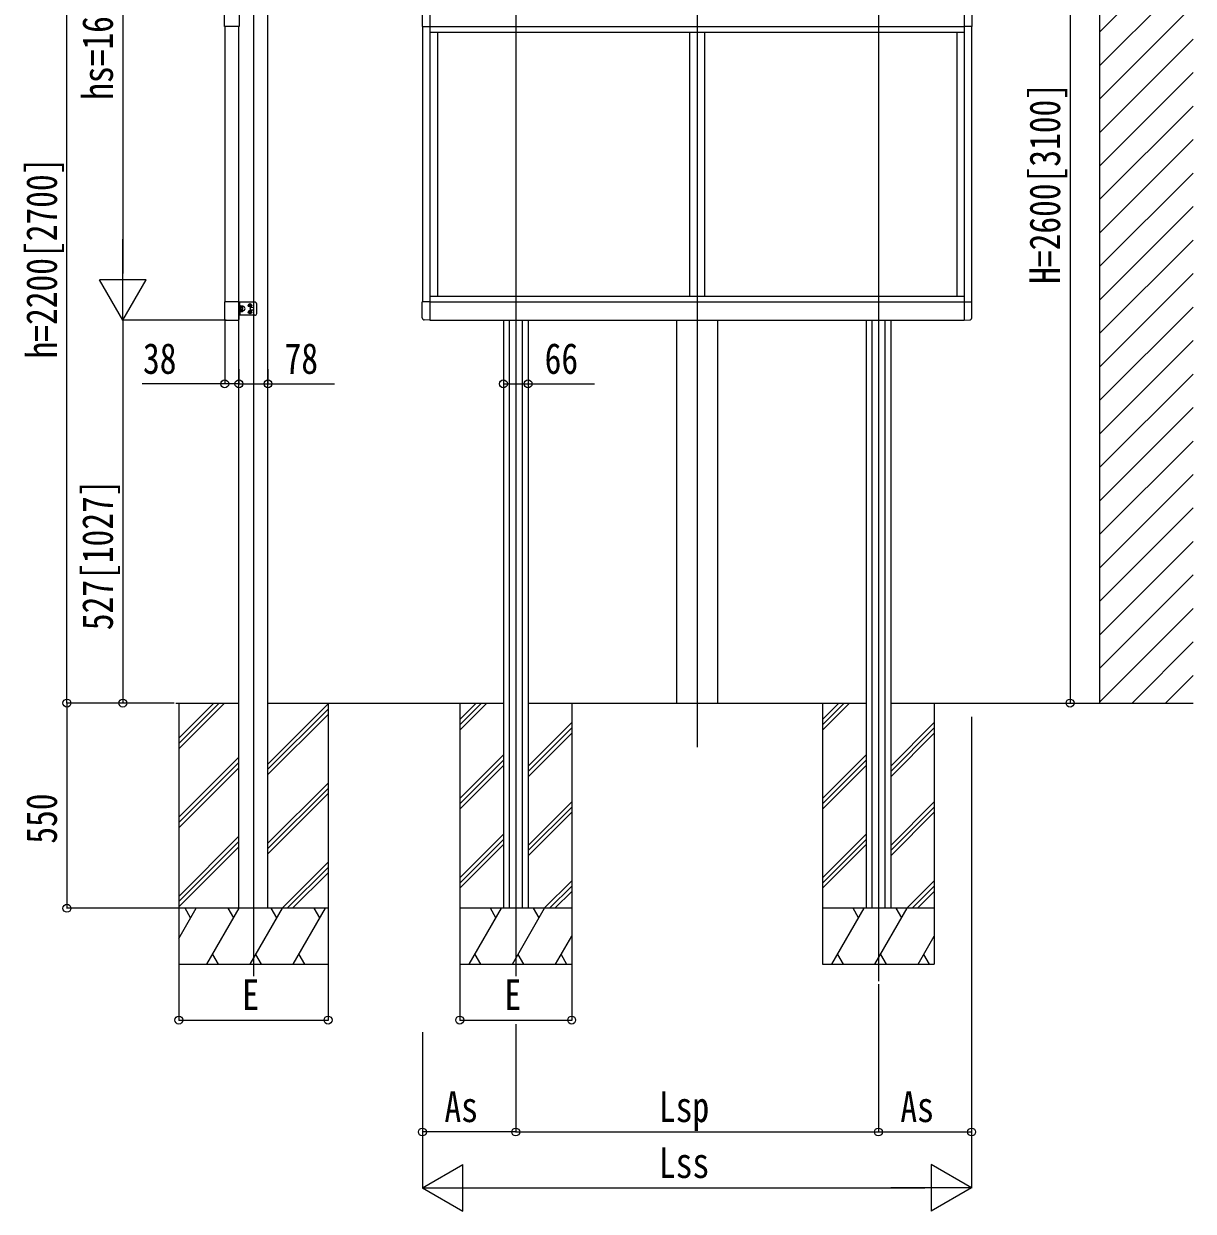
# Model space of a CAD drawing. Units: millimetres, scale not verified. Extents: x -10512 to 10512, y -7425 to 7425.
# Drawn here: x 2422 to 5557, y -115 to 3069 of the extents above; entities that cross this region are included whole.
import ezdxf
from ezdxf.enums import TextEntityAlignment as Align

# ---------------------------------------------------------------- set-up
doc = ezdxf.new("R2010")
doc.units = ezdxf.units.MM
doc.header["$LTSCALE"] = 40
for name, color, linetype in [('0-3_YKK_12', 2, 'Continuous'), ('0-4_YKK_13', 4, 'Continuous'), ('0-5_YKK_A1', 4, 'Continuous'), ('0-6_YKK_D', 6, 'Continuous')]:
    doc.layers.add(name, color=color, linetype=linetype)
doc.styles.add('ＭＳ ゴシック', font='')
doc.styles.get('ＭＳ ゴシック').set_extended_font_data('MS Gothic')

msp = doc.modelspace()

# ---------------------------------------------------------------- linework, layer by layer
at = {"layer": '0-3_YKK_12'}
for p, q in [((4226.82, 4532.55), (4226.82, 1128.96)), ((3740.82, 4016.01), (3740.82, 514.93)), ((4712.82, 4016.01), (4712.82, 501.9)), ((3037.82, 3984.85), (3037.82, 515.35))]:
    msp.add_line(p, q, dxfattribs=at)
at = {"layer": '0-4_YKK_13'}
for p, q in [((2959.82, 2322.8), (2959.82, 2279.1)), ((2999.82, 2322.8), (2959.82, 2322.8)), ((2999.82, 2279.1), (2999.82, 2322.8)), ((3001.32, 2304.8), (3001.32, 2322.3)), ((3002.92, 2312.7), (3001.32, 2312.7)), ((3001.32, 2304.8), (3001.32, 2287.3)), ((3001.32, 2304.8), (3008.32, 2304.8)), ((3002.92, 2297.3), (3001.32, 2297.3)), ((3002.92, 2297.3), (3002.92, 2312.7)), ((3002.92, 2311.5), (3003.5, 2312.51)), ((3002.92, 2298.5), (3003.5, 2297.5)), ((3003.5, 2312.51), (3008.84, 2312.51)), ((3003.5, 2308.75), (3008.84, 2308.75)), ((3003.5, 2301.25), (3008.84, 2301.25)), ((3003.5, 2297.5), (3008.84, 2297.5)), ((3009.42, 2311.5), (3008.84, 2312.51)), ((3009.42, 2298.5), (3008.84, 2297.5)), ((3009.42, 2298.5), (3009.42, 2311.5)), ((3026.71, 2314.2), (3027.68, 2314.22)), ((3026.71, 2313.4), (3027.68, 2313.38)), ((3026.71, 2296.2), (3027.68, 2296.22)), ((3026.71, 2295.4), (3027.68, 2295.38)), ((3027.68, 2314.22), (3028.17, 2314.45)), ((3027.68, 2313.38), (3028.17, 2313.15)), ((3027.68, 2296.22), (3028.17, 2296.45)), ((3027.68, 2295.38), (3028.17, 2295.15)), ((3028.4, 2314.94), (3028.17, 2314.45)), ((3028.4, 2312.66), (3028.17, 2313.15)), ((3028.4, 2296.94), (3028.17, 2296.45)), ((3028.4, 2294.66), (3028.17, 2295.15)), ((3028.42, 2315.91), (3028.4, 2314.94)), ((3028.42, 2311.69), (3028.4, 2312.66)), ((3028.42, 2297.91), (3028.4, 2296.94)), ((3028.42, 2293.69), (3028.4, 2294.66)), ((3029.22, 2315.91), (3029.24, 2314.94)), ((3029.22, 2311.69), (3029.24, 2312.66)), ((3029.22, 2297.91), (3029.24, 2296.94)), ((3029.22, 2293.69), (3029.24, 2294.66)), ((3029.24, 2314.94), (3029.47, 2314.45)), ((3029.24, 2312.66), (3029.47, 2313.15)), ((3029.24, 2296.94), (3029.47, 2296.45)), ((3029.24, 2294.66), (3029.47, 2295.15)), ((3029.96, 2314.22), (3029.47, 2314.45)), ((3029.96, 2313.38), (3029.47, 2313.15)), ((3029.96, 2296.22), (3029.47, 2296.45)), ((3029.96, 2295.38), (3029.47, 2295.15)), ((3030.93, 2314.2), (3029.96, 2314.22)), ((3030.93, 2313.4), (3029.96, 2313.38)), ((3030.93, 2296.2), (3029.96, 2296.22)), ((3030.93, 2295.4), (3029.96, 2295.38)), ((3046.82, 2292.3), (3046.82, 2317.3)), ((3510.82, 2323), (3490.32, 2323)), ((3490.32, 2280.09), (3490.32, 2323)), ((4942.82, 2323), (4963.32, 2323)), ((4963.32, 2280.09), (4963.32, 2323)), ((2965.32, 2273.6), (2994.32, 2273.6)), ((3510.82, 2273.8), (3495.53, 2274.6)), ((4942.82, 2273.8), (4958.11, 2274.6))]:
    msp.add_line(p, q, dxfattribs=at)
msp.add_lwpolyline([(2999.82, 3159.8), (2999.82, 3061.8), (2959.82, 3061.8), (2959.82, 3159.8)], close=True, dxfattribs=at)
for points in [[(3510.82, 3159.8), (3490.12, 3159.8), (3490.12, 3061.8), (3510.82, 3061.8)], [(4942.82, 3159.8), (4963.52, 3159.8), (4963.52, 3061.8), (4942.82, 3061.8)], [(3041.82, 2322.3), (3024.82, 2322.3), (2999.82, 2322.3)], [(3041.82, 2287.3), (3024.82, 2287.3), (2999.82, 2287.3)]]:
    msp.add_lwpolyline(points, dxfattribs=at)
for centre, radius in [((3028.82, 2313.8), 4.7), ((3028.82, 2295.8), 4.7), ((3033.82, 2304.8), 4.5)]:
    msp.add_circle(centre, radius, dxfattribs=at)
for centre, radius, start, end in [((3006.24, 2310.63), 3.32, 145.61575, 214.38425), ((3015.34, 2305), 12.42, 162.41205, 197.58795), ((3006.24, 2299.37), 3.32, 145.61575, 214.38425), ((3006.1, 2310.63), 3.32, 325.61575, 34.38425), ((2997, 2305), 12.42, 342.41205, 17.58795), ((3006.1, 2299.37), 3.32, 325.61575, 34.38425), ((3009.92, 2311.48), 0.5, 180, 265.58827), ((3009.92, 2298.52), 0.5, 94.41173, 180), ((3009.42, 2305), 6, 274.41173, 85.58827), ((3028.82, 2313.8), 2.15, 169.28802, 190.71198), ((3028.82, 2295.8), 2.15, 169.28802, 190.71198), ((3028.82, 2313.8), 2.15, 79.28802, 100.71198), ((3028.82, 2313.8), 2.15, 259.28802, 280.71198), ((3028.82, 2295.8), 2.15, 79.28802, 100.71198), ((3028.82, 2295.8), 2.15, 259.28802, 280.71198), ((3028.82, 2313.8), 2.15, 349.28802, 10.71198), ((3028.82, 2295.8), 2.15, 349.28802, 10.71198), ((3041.82, 2317.3), 5, 0, 90), ((2965.32, 2279.1), 5.5, 180, 270), ((2994.32, 2279.1), 5.5, 270, 0), ((3041.82, 2292.3), 5, 270, 0), ((3495.82, 2280.09), 5.5, 180, 267), ((4957.82, 2280.09), 5.5, 273, 0)]:
    msp.add_arc(centre, radius, start, end, dxfattribs=at)
at = {"layer": '0-5_YKK_A1'}
for p, q in [((5306.82, 1247.3), (5306.82, 4692.96)), ((3076.82, 697.3), (3076.82, 3952.3)), ((5306.82, 3047.04), (5556.82, 3297.04)), ((5306.82, 2957.24), (5556.82, 3207.24)), ((3510.82, 3110.8), (3510.82, 2273.8)), ((4942.82, 3111), (4942.82, 2273.8)), ((5306.82, 2867.43), (5556.82, 3117.43)), ((2960.82, 3061.8), (2960.82, 2322.8)), ((2998.82, 697.3), (2998.82, 3061.8)), ((2998.82, 2322.8), (2998.82, 3061.8)), ((3490.82, 3061.8), (3490.82, 2323)), ((3510.82, 3061.8), (4942.82, 3061.8)), ((4962.82, 3061.8), (4962.82, 2323)), ((3510.82, 3046.3), (4942.82, 3046.3)), ((3530.82, 3046.3), (3530.82, 2338.8)), ((4206.82, 3045.8), (4206.82, 2338.8)), ((4246.82, 3045.8), (4246.82, 2338.8)), ((4922.82, 3045.8), (4922.82, 2338.8)), ((4922.82, 3045.8), (4922.82, 2338.8)), ((5306.82, 2777.63), (5556.82, 3027.63)), ((5306.82, 2687.83), (5556.82, 2937.83)), ((5306.82, 2598.03), (5556.82, 2848.03)), ((5306.82, 2508.22), (5556.82, 2758.22)), ((5306.82, 2418.42), (5556.82, 2668.42)), ((5306.82, 2328.62), (5556.82, 2578.62)), ((5306.82, 2238.82), (5556.82, 2488.82)), ((5306.82, 2149.01), (5556.82, 2399.01)), ((3510.82, 2338.8), (4942.82, 2338.8)), ((4942.82, 2338.8), (4942.82, 2322.8)), ((3510.82, 2322.8), (4942.82, 2322.8)), ((5306.82, 2059.21), (5556.82, 2309.21)), ((3510.82, 2274.3), (4942.82, 2274.3)), ((3707.82, 2274.3), (3707.82, 697.3)), ((3723.32, 2274.3), (3723.32, 697.3)), ((3758.32, 2274.3), (3758.32, 697.3)), ((3773.82, 2274.3), (3773.82, 697.3)), ((4171.82, 2274.3), (4171.82, 1247.3)), ((4281.82, 2274.3), (4281.82, 1247.3)), ((4679.82, 2274.3), (4679.82, 697.3)), ((4695.32, 2274.3), (4695.32, 697.3)), ((4730.32, 2274.3), (4730.32, 697.3)), ((4745.82, 2274.3), (4745.82, 697.3)), ((5306.82, 1969.41), (5556.82, 2219.41)), ((5306.82, 1879.61), (5556.82, 2129.61)), ((5306.82, 1789.8), (5556.82, 2039.8)), ((5306.82, 1700), (5556.82, 1950)), ((5306.82, 1610.2), (5556.82, 1860.2)), ((5306.82, 1520.4), (5556.82, 1770.4)), ((5306.82, 1430.59), (5556.82, 1680.59)), ((5306.82, 1340.79), (5556.82, 1590.79)), ((5306.82, 1250.99), (5556.82, 1500.99)), ((5392.93, 1247.3), (5556.82, 1411.19)), ((5482.74, 1247.3), (5556.82, 1321.38)), ((2829.83, 1247.3), (2998.82, 1247.3)), ((2837.82, 1247.3), (2837.82, 547.3)), ((2837.82, 1153.32), (2931.8, 1247.3)), ((2837.82, 1139.18), (2945.94, 1247.3)), ((2837.82, 1125.04), (2960.08, 1247.3)), ((3076.82, 1247.3), (3707.82, 1247.3)), ((3076.82, 1083.95), (3237.82, 1244.95)), ((3237.82, 1247.3), (3237.82, 547.3)), ((3590.82, 1247.3), (3590.82, 547.3)), ((3590.82, 1203.32), (3634.8, 1247.3)), ((3590.82, 1189.18), (3648.94, 1247.3)), ((3590.82, 1175.04), (3663.08, 1247.3)), ((3773.82, 1247.3), (4679.82, 1247.3)), ((3890.82, 1247.3), (3890.82, 547.3)), ((4562.82, 1247.3), (4562.82, 547.3)), ((4562.82, 1203.32), (4606.8, 1247.3)), ((4562.82, 1189.18), (4620.94, 1247.3)), ((4562.82, 1175.04), (4635.08, 1247.3)), ((4745.82, 1247.3), (5556.82, 1247.3)), ((4862.82, 1247.3), (4862.82, 547.3)), ((3076.82, 1069.81), (3237.82, 1230.81)), ((3076.82, 1055.67), (3237.82, 1216.67)), ((3773.82, 1077.95), (3890.82, 1194.95)), ((3773.82, 1063.81), (3890.82, 1180.81)), ((4745.82, 1077.95), (4862.82, 1194.95)), ((4745.82, 1063.81), (4862.82, 1180.81)), ((3773.82, 1049.67), (3890.82, 1166.67)), ((4745.82, 1049.67), (4862.82, 1166.67)), ((2837.82, 941.19), (2998.82, 1102.19)), ((2837.82, 927.05), (2998.82, 1088.05)), ((3590.82, 991.19), (3707.82, 1108.19)), ((3590.82, 977.05), (3707.82, 1094.05)), ((4562.82, 991.19), (4679.82, 1108.19)), ((4562.82, 977.05), (4679.82, 1094.05)), ((2837.82, 912.91), (2998.82, 1073.91)), ((3590.82, 962.91), (3707.82, 1079.91)), ((4562.82, 962.91), (4679.82, 1079.91)), ((3076.82, 871.82), (3237.82, 1032.82)), ((3076.82, 857.68), (3237.82, 1018.68)), ((3076.82, 843.54), (3237.82, 1004.54)), ((3773.82, 865.82), (3890.82, 982.82)), ((3773.82, 851.68), (3890.82, 968.68)), ((4745.82, 865.82), (4862.82, 982.82)), ((4745.82, 851.68), (4862.82, 968.68)), ((3773.82, 837.54), (3890.82, 954.54)), ((4745.82, 837.54), (4862.82, 954.54)), ((3590.82, 779.06), (3707.82, 896.06)), ((4562.82, 779.06), (4679.82, 896.06)), ((2837.82, 729.06), (2998.82, 890.06)), ((2837.82, 714.92), (2998.82, 875.92)), ((2837.82, 700.77), (2998.82, 861.77)), ((3590.82, 764.92), (3707.82, 881.92)), ((3590.82, 750.77), (3707.82, 867.77)), ((4562.82, 764.92), (4679.82, 881.92)), ((4562.82, 750.77), (4679.82, 867.77)), ((3114.43, 697.3), (3237.82, 820.69)), ((3128.57, 697.3), (3237.82, 806.55)), ((3142.71, 697.3), (3237.82, 792.41)), ((3817.43, 697.3), (3890.82, 770.69)), ((4789.43, 697.3), (4862.82, 770.69)), ((3831.57, 697.3), (3890.82, 756.55)), ((3845.71, 697.3), (3890.82, 742.41)), ((4803.57, 697.3), (4862.82, 756.55)), ((4817.71, 697.3), (4862.82, 742.41)), ((3237.82, 697.3), (2837.82, 697.3)), ((2837.82, 616.55), (2884.44, 697.3)), ((2869.44, 671.32), (2854.44, 697.3)), ((2913.31, 547.3), (2999.91, 697.3)), ((2984.91, 671.32), (2969.91, 697.3)), ((3028.78, 547.3), (3115.38, 697.3)), ((3100.38, 671.32), (3085.38, 697.3)), ((3144.25, 547.3), (3230.85, 697.3)), ((3215.85, 671.32), (3200.85, 697.3)), ((3890.82, 697.3), (3590.82, 697.3)), ((3616.31, 547.3), (3702.91, 697.3)), ((3687.91, 671.32), (3672.91, 697.3)), ((3731.78, 547.3), (3818.38, 697.3)), ((3803.38, 671.32), (3788.38, 697.3)), ((4862.82, 697.3), (4562.82, 697.3)), ((4588.31, 547.3), (4674.91, 697.3)), ((4659.91, 671.32), (4644.91, 697.3)), ((4703.78, 547.3), (4790.38, 697.3)), ((4775.38, 671.32), (4760.38, 697.3)), ((3847.25, 547.3), (3890.82, 622.77)), ((4819.25, 547.3), (4862.82, 622.77)), ((2928.3, 573.28), (2943.3, 547.3)), ((3043.77, 573.28), (3058.77, 547.3)), ((3159.24, 573.28), (3174.24, 547.3)), ((3631.3, 573.28), (3646.3, 547.3)), ((3746.77, 573.28), (3761.77, 547.3)), ((3862.24, 573.28), (3877.24, 547.3)), ((4603.3, 573.28), (4618.3, 547.3)), ((4718.77, 573.28), (4733.77, 547.3)), ((4834.24, 573.28), (4849.24, 547.3)), ((2837.82, 547.3), (3237.82, 547.3)), ((3590.82, 547.3), (3890.82, 547.3)), ((4562.82, 547.3), (4862.82, 547.3))]:
    msp.add_line(p, q, dxfattribs=at)
at = {"layer": '0-6_YKK_D'}
for p, q in [((5226.82, 4347.3), (5226.82, 1247.3)), ((2537.82, 1247.3), (2537.82, 3947.3)), ((2687.82, 3822.3), (2687.82, 2399.3)), ((2687.82, 2274.3), (2687.82, 2490.81)), ((2687.82, 2274.3), (2625.32, 2382.55)), ((2750.32, 2382.55), (2625.32, 2382.55)), ((2687.82, 2274.3), (2750.32, 2382.55)), ((2964.82, 2274.3), (2686.82, 2274.3)), ((2964.82, 2274.3), (2686.82, 2274.3)), ((2687.82, 2274.3), (2687.82, 1247.3)), ((2960.82, 2273.72), (2960.82, 2102.33)), ((2998.82, 2142.28), (2998.82, 2102.33)), ((2998.82, 2142.28), (2998.82, 2102.33)), ((3076.82, 2142.28), (3076.82, 2102.33)), ((3707.82, 2142.28), (3707.82, 2102.33)), ((3773.82, 2142.28), (3773.82, 2102.33)), ((2755.23, 1247.3), (2536.82, 1247.3)), ((2823.9, 1247.3), (2536.82, 1247.3)), ((2537.82, 1247.3), (2537.82, 697.3)), ((2824.9, 1247.3), (2686.82, 1247.3)), ((4923.9, 1247.3), (5227.82, 1247.3)), ((4962.82, 1210.9), (4962.82, 96.3)), ((2887.82, 697.3), (2536.82, 697.3)), ((2837.82, 546.3), (2837.82, 396.3)), ((3237.82, 546.3), (3237.82, 396.3)), ((3590.82, 546.3), (3590.82, 396.3)), ((3890.82, 546.3), (3890.82, 396.3)), ((4712.82, 493.93), (4712.82, 96.3)), ((4712.82, 492.93), (4712.82, 96.3)), ((2837.82, 397.3), (3237.82, 397.3)), ((3590.82, 397.3), (3890.82, 397.3)), ((3740.82, 386.3), (3740.82, 96.3)), ((3740.82, 386.3), (3740.82, 96.3)), ((3490.82, 364.6), (3490.82, 96.3)), ((3490.82, 337.97), (3490.82, -53.7)), ((4962.82, 337.97), (4962.82, -53.7)), ((3740.82, 97.3), (3490.82, 97.3)), ((3740.82, 97.3), (4712.82, 97.3)), ((4712.82, 97.3), (4962.82, 97.3)), ((3490.82, -52.7), (3599.07, 9.8)), ((3599.07, -115.2), (3599.07, 9.8)), ((4962.82, -52.7), (4854.57, 9.8)), ((4854.57, 9.8), (4854.57, -115.2)), ((3490.82, -52.7), (3599.07, -115.2)), ((3490.82, -52.7), (3707.33, -52.7)), ((3615.82, -52.7), (4837.82, -52.7)), ((4962.82, -52.7), (4746.31, -52.7)), ((4962.82, -52.7), (4854.57, -115.2))]:
    msp.add_line(p, q, dxfattribs=at)
for points in [[(2998.82, 2103.33), (2960.82, 2103.33), (2739.82, 2103.33)], [(2998.82, 2103.33), (3076.82, 2103.33), (3255.32, 2103.33)], [(3707.82, 2103.33), (3773.82, 2103.33), (3952.32, 2103.33)]]:
    msp.add_lwpolyline(points, dxfattribs=at)
for centre in [(2960.82, 2103.33), (2998.82, 2103.33), (2998.82, 2103.33), (3076.82, 2103.33), (3707.82, 2103.33), (3773.82, 2103.33), (2537.82, 1247.3), (2537.82, 1247.3), (2687.82, 1247.3), (5226.82, 1247.3), (2537.82, 697.3), (2837.82, 397.3), (3237.82, 397.3), (3590.82, 397.3), (3890.82, 397.3), (3490.82, 97.3), (3740.82, 97.3), (3740.82, 97.3), (4712.82, 97.3), (4712.82, 97.3), (4962.82, 97.3)]:
    msp.add_circle(centre, 10.62, dxfattribs=at)

# ---------------------------------------------------------------- texts
at = {"layer": '0-6_YKK_D', "style": 'ＭＳ ゴシック', "width": 0.8}
for s, p in [('hs=1673', (2685.82, 2864.8)), ('H=2600[3100]', (5224.82, 2371.3)), ('h=2200[2700]', (2535.82, 2171.3)), ('527[1027]', (2685.82, 1442.8)), ('550', (2535.82, 870.3))]:
    msp.add_text(s, height=82.48, rotation=90, dxfattribs=at).set_placement(p, align=Align.BOTTOM_LEFT)
for s, p in [('38', (2741.82, 2105.33)), ('78', (3121.32, 2105.33)), ('66', (3818.32, 2105.33)), ('E', (3007.82, 399.3)), ('E', (3710.82, 399.3)), ('As', (3549.82, 99.3)), ('Lsp', (4124.82, 99.3)), ('As', (4771.82, 99.3)), ('Lss', (4124.82, -50.7))]:
    msp.add_text(s, height=82.48, dxfattribs=at).set_placement(p, align=Align.BOTTOM_LEFT)

doc.saveas('drawing.dxf')
